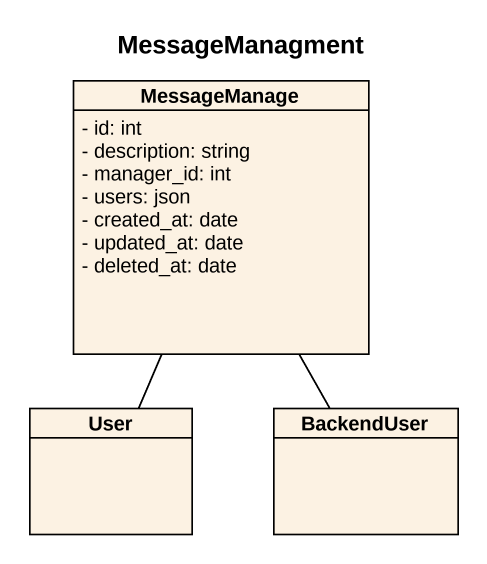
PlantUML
@startuml
title MessageManagment
hide circle
hide empty members
skinparam classAttributeIconSize 0
class MessageManage {
  - id: int
  - description: string
  - manager_id: int
  - users: json
  - created_at: date
  - updated_at: date
  - deleted_at: date
}
class User
class BackendUser
User -up- MessageManage
BackendUser -up- MessageManage
@enduml
